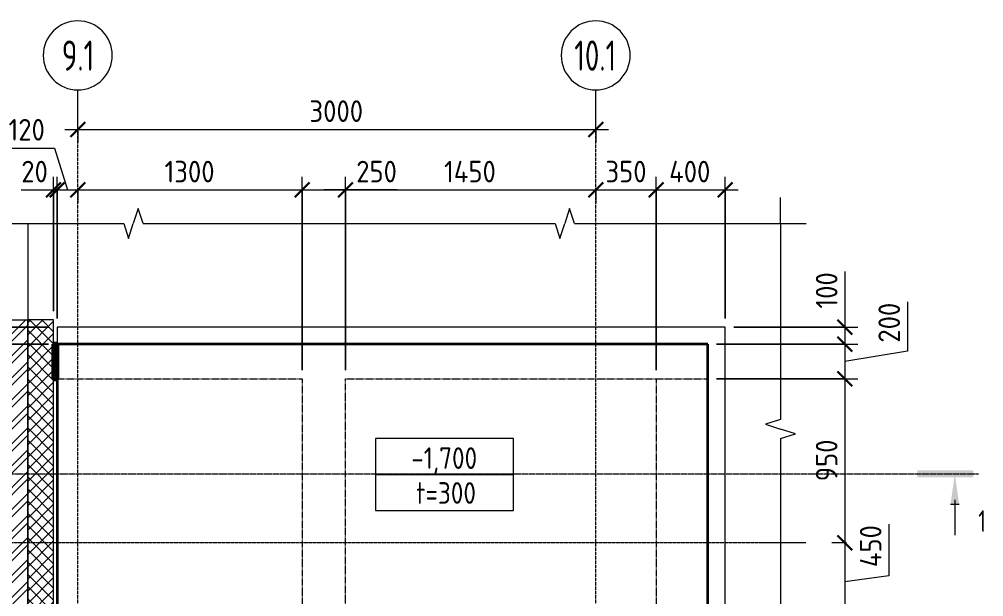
# Model space of a CAD drawing. Header units: millimetres. Extents: x 21225 to 69556, y -4162 to 36638.
# Drawn here: x 45258 to 50845, y 33083 to 36428 of the extents above; entities that cross this region are included whole.
import ezdxf

# ---------------------------------------------------------------- set-up
doc = ezdxf.new("R2010")
doc.units = ezdxf.units.MM
for name, pattern in [('01 Штриховая _4 мм_', [6, 3.5, -2.5]), ('02 Штрихпунктирная _20 мм_', [25, 20, -2.5, 0, -2.5]), ('04 Пунктир 10мм', [10, 0, -10])]:
    doc.linetypes.add(name, pattern=pattern)
for name, color, linetype, lineweight in [('AA_Dim', 7, 'Continuous', 9), ('AA_Dim-50', 7, 'Continuous', 9), ('AA_Linii', 7, 'Continuous', 9), ('AA_Oformlenie', 7, 'Continuous', 9), ('AA_Razrez', 7, 'Continuous', 9), ('AA_Vinoska', 7, 'Continuous', 9), ('AF_Perekritie', 7, 'Continuous', 20), ('AF_Perekritie_Опалубка', 253, 'Continuous', 20), ('AF_Stena', 7, 'Continuous', 60), ('AF_Stena_Гидроизоляция', 253, 'Continuous', 20), ('AF_Stena_Опалубка', 253, 'Continuous', 20), ('KR_Fundament', 7, 'Continuous', 20), ('Оси', 7, 'Continuous', 9)]:
    doc.layers.add(name, color=color, linetype=linetype, lineweight=lineweight)
doc.styles.add('ISOCPEUR', font='isocpeur.ttf', dxfattribs={"width": 0.7, "height": 175})
doc.styles.add('ISOCPEUR_1', font='isocpeur.ttf', dxfattribs={"width": 0.9, "height": 125})
doc.styles.add('ISOCPEUR_2', font='isocpeur.ttf', dxfattribs={"width": 0.85, "height": 125})
doc.styles.add('ISOCPEUR_3', font='isocpeur.ttf', dxfattribs={"width": 0.7, "height": 125})
doc.dimstyles.new('00_Точн_3_знака__прозр_', dxfattribs={"dimscale": 304.8, "dimtxt": 124.497647, "dimasz": 0.278871, "dimexe": 0.246063, "dimexo": 0.164042, "dimgap": 0.016404, "dimtad": 1, "dimdec": 3, "dimrnd": 0.001, "dimdsep": 46, "dimtxsty": 'ISOCPEUR_1', "dimblk1": 'OBLIQUE', "dimblk2": 'OBLIQUE', "dimsah": 1, "dimcen": 0.09, "dimdle": 0.246063, "dimazin": 0, "dimtfac": 1, "dimtdec": 4, "dimtix": 1, "dimtmove": 0, "dimatfit": 3, "dimfxl": 1, "dimtvp": 1, "dimtolj": 1, "dimtzin": 0, "dimlwd": 18, "dimlwe": 18, "dimarcsym": 2})
doc.dimstyles.new('00_Точн_3_знака__прозр__1', dxfattribs={"dimscale": 304.8, "dimtxt": 124.497647, "dimasz": 0.278871, "dimexe": 0.246063, "dimexo": 0.164042, "dimgap": 0.016404, "dimtad": 1, "dimdec": 3, "dimrnd": 0.001, "dimdsep": 46, "dimtxsty": 'ISOCPEUR_1', "dimblk1": 'OBLIQUE', "dimblk2": 'OBLIQUE', "dimsah": 1, "dimcen": 0.09, "dimdle": 0.246063, "dimazin": 0, "dimtfac": 1, "dimtdec": 4, "dimtix": 1, "dimtmove": 1, "dimatfit": 3, "dimfxl": 1, "dimtvp": 1, "dimtolj": 1, "dimtzin": 0, "dimlwd": 18, "dimlwe": 18, "dimarcsym": 2})
pattern_1 = [(45, (21596.91, 0), (-35.35534, 35.35534), []), (135, (21596.91, 0), (-35.35534, -35.35534), [])]

# ---------------------------------------------------------------- blocks, each defined once
blk = doc.blocks.new('Перекрытия 2 - Перекрытия 1-3673030-Схема расположения  фундаментной плиты на отм_ -1_700 в_о А_1-Б_1_5-7')
at = {"layer": 'AF_Perekritie', "linetype": '01 Штриховая _4 мм_', "lineweight": 9}
for p, q in [((27650.1, 34545), (23880.1, 34545)), ((23880.1, 34545), (23880.1, 34345)), ((27650.1, 34345), (27650.1, 34545)), ((23880.1, 34345), (25300.1, 34345)), ((25550.1, 34345), (27350.1, 34345)), ((27350.1, 34345), (27650.1, 34345))]:
    blk.add_line(p, q, dxfattribs=at)
blk = doc.blocks.new('011_Прямоугольник обрыва _ЭлУзла_ - 011_Прямоугольник обрыва _ЭлУзла_-3716864-Схема расположения  фундаментной плиты на отм_ -1_700 в_о А_1-Б_1_5-7')
at = {"layer": 'AA_Oformlenie'}
for p, q in [((0, -1135.2), (0, 0)), ((0, 0), (1194.4, 0)), ((1305.7, 0), (3693.3, 0)), ((3804.6, 0), (4997.7, 0)), ((4997.7, 0), (4997.7, -1135.2)), ((0, -3518.2), (0, -1246.5)), ((4997.7, -1246.5), (4997.7, -3518.2)), ((0, -4766.1), (0, -3629.5)), ((4997.7, -3629.5), (4997.7, -4766.1)), ((1194.4, -4766.1), (0, -4766.1)), ((3693.3, -4766.1), (1305.7, -4766.1)), ((4997.7, -4766.1), (3804.6, -4766.1))]:
    blk.add_line(p, q, dxfattribs=at)
blk = doc.blocks.new('Ось сетки - d_4мм-2765513-Схема расположения  фундаментной плиты на отм_ -1_700 в_о А_1-Б_1_5-7')
at = {"layer": 'Оси'}
for start, end in [(360, 180), (360, 180), (180, 360), (180, 360)]:
    blk.add_arc((0, 0), 4, start, end, dxfattribs=at)
blk = doc.blocks.new('Разрез - Номер узла_ сзади-394133-Схема расположения  фундаментной плиты на отм_ -1_700 в_о А_1-Б_1_5-7')
at = {"layer": 'AA_Razrez'}
for points in [[(7.33, 0.4), (7.33, -0.39), (0.87, -0.39), (0.87, 0.4)], [(3.5, -3.53), (2.5, -3.53), (3, 0)]]:
    blk.add_hatch(color=256, dxfattribs=at).paths.add_polyline_path(points)
for p, q in [((3, -3), (3, -7.1)), ((2.5, -3.53), (3.5, -3.53))]:
    blk.add_line(p, q, dxfattribs=at)
blk = doc.blocks.new('DIMBLOCK52-Схема расположения  фундаментной плиты на отм_ -1_700 в_о А_1-Б_1_5-7')
at = {"layer": 'AA_Dim-50', "lineweight": 18}
for p, q in [((45457, 34736.5), (45457, 35514.6)), ((45477, 34695), (45477, 35514.6)), ((45269.7, 35439.6), (45477.7, 35439.6)), ((45382, 35439.6), (45477, 35439.6)), ((45457, 35439.6), (45457, 34736.5)), ((45477.7, 35439.6), (45467, 35439.6)), ((45477, 35439.6), (45477, 34695))]:
    blk.add_line(p, q, dxfattribs=at)
at = {"layer": 'AA_Dim-50', "lineweight": 30}
for p, q in [((45457, 35439.6), (45499.5, 35482.1)), ((45477, 35439.6), (45519.5, 35482.1)), ((45457, 35439.6), (45414.5, 35397.1)), ((45477, 35439.6), (45434.5, 35397.1))]:
    blk.add_line(p, q, dxfattribs=at)
at = {"layer": 'AA_Dim-50', "color": 0, "lineweight": 18, "insert": (45269.7, 35607.9), "char_height": 125, "width": 189.619, "attachment_point": 1, "line_spacing_factor": 1.149209, "style": 'ISOCPEUR_1'}
blk.add_mtext('20', dxfattribs=at)
blk = doc.blocks.new('_Oblique')
at = {"color": 0, "linetype": 'ByBlock', "lineweight": -2}
blk.add_line((-0.5, -0.5), (0.5, 0.5), dxfattribs=at)
blk = doc.blocks.new('DIMBLOCK53-Схема расположения  фундаментной плиты на отм_ -1_700 в_о А_1-Б_1_5-7')
at = {"layer": 'AA_Dim-50', "lineweight": 18}
for p, q in [((45195.9, 35681.8), (45461.4, 35681.8)), ((45461.4, 35681.8), (45537, 35439.6)), ((45477, 34695), (45477, 35514.6)), ((45477, 35439.6), (45597, 35439.6)), ((45477, 35439.6), (45477, 34695)), ((45597, 35449.7), (45597, 35364.6)), ((45597, 35439.6), (45597, 35449.7))]:
    blk.add_line(p, q, dxfattribs=at)
at = {"layer": 'AA_Dim-50', "lineweight": 30}
for p, q in [((45477, 35439.6), (45519.5, 35482.1)), ((45597, 35439.6), (45639.5, 35482.1)), ((45477, 35439.6), (45434.5, 35397.1)), ((45597, 35439.6), (45554.5, 35397.1))]:
    blk.add_line(p, q, dxfattribs=at)
at = {"layer": 'AA_Dim-50', "color": 0, "lineweight": 18, "insert": (45195.9, 35850.1), "char_height": 125, "width": 258.572, "attachment_point": 1, "line_spacing_factor": 1.149209, "style": 'ISOCPEUR_1'}
blk.add_mtext('120', dxfattribs=at)
blk = doc.blocks.new('DIMBLOCK54-Схема расположения  фундаментной плиты на отм_ -1_700 в_о А_1-Б_1_5-7')
at = {"layer": 'AA_Dim-50', "lineweight": 30}
for p, q in [((45597, 35439.6), (45639.5, 35482.1)), ((46897, 35439.6), (46939.5, 35482.1)), ((45597, 35439.6), (45554.5, 35397.1)), ((46897, 35439.6), (46854.5, 35397.1))]:
    blk.add_line(p, q, dxfattribs=at)
at = {"layer": 'AA_Dim-50', "lineweight": 18}
for p, q in [((46897, 34395), (46897, 35514.6)), ((45597, 35449.7), (45597, 35364.6)), ((45597, 35439.6), (45597, 35449.7)), ((45597, 35439.6), (46897, 35439.6)), ((46897, 35439.6), (46897, 34395))]:
    blk.add_line(p, q, dxfattribs=at)
at = {"layer": 'AA_Dim-50', "color": 0, "lineweight": 18, "insert": (46099.7, 35607.9), "char_height": 125, "width": 353.382, "attachment_point": 1, "line_spacing_factor": 1.149209, "style": 'ISOCPEUR_1'}
blk.add_mtext('1300', dxfattribs=at)
blk = doc.blocks.new('DIMBLOCK55-Схема расположения  фундаментной плиты на отм_ -1_700 в_о А_1-Б_1_5-7')
at = {"layer": 'AA_Dim-50', "lineweight": 18}
for p, q in [((46897, 34395), (46897, 35514.6)), ((47147, 34395), (47147, 35514.6)), ((46897, 35439.6), (47147, 35439.6)), ((46897, 35439.6), (46897, 34395)), ((47159.7, 35439.6), (47022, 35439.6)), ((47147, 35439.6), (47147, 34395)), ((47446.7, 35439.6), (47159.7, 35439.6))]:
    blk.add_line(p, q, dxfattribs=at)
at = {"layer": 'AA_Dim-50', "lineweight": 30}
for p, q in [((46897, 35439.6), (46939.5, 35482.1)), ((47147, 35439.6), (47189.5, 35482.1)), ((46897, 35439.6), (46854.5, 35397.1)), ((47147, 35439.6), (47104.5, 35397.1))]:
    blk.add_line(p, q, dxfattribs=at)
at = {"layer": 'AA_Dim-50', "color": 0, "lineweight": 18, "insert": (47209.7, 35607.9), "char_height": 125, "width": 284.429, "attachment_point": 1, "line_spacing_factor": 1.149209, "style": 'ISOCPEUR_1'}
blk.add_mtext('250', dxfattribs=at)
blk = doc.blocks.new('DIMBLOCK56-Схема расположения  фундаментной плиты на отм_ -1_700 в_о А_1-Б_1_5-7')
at = {"layer": 'AA_Dim-50', "lineweight": 18}
for p, q in [((47147, 34395), (47147, 35514.6)), ((47147, 35439.6), (48597, 35439.6)), ((47147, 35439.6), (47147, 34395)), ((48597, 35449.7), (48597, 35364.6)), ((48597, 35439.6), (48597, 35449.7))]:
    blk.add_line(p, q, dxfattribs=at)
at = {"layer": 'AA_Dim-50', "lineweight": 30}
for p, q in [((47147, 35439.6), (47189.5, 35482.1)), ((48597, 35439.6), (48639.5, 35482.1)), ((47147, 35439.6), (47104.5, 35397.1)), ((48597, 35439.6), (48554.5, 35397.1))]:
    blk.add_line(p, q, dxfattribs=at)
at = {"layer": 'AA_Dim-50', "color": 0, "lineweight": 18, "insert": (47718.7, 35607.9), "char_height": 125, "width": 367.747, "attachment_point": 1, "line_spacing_factor": 1.149209, "style": 'ISOCPEUR_1'}
blk.add_mtext('1450', dxfattribs=at)
blk = doc.blocks.new('DIMBLOCK57-Схема расположения  фундаментной плиты на отм_ -1_700 в_о А_1-Б_1_5-7')
at = {"layer": 'AA_Dim-50', "lineweight": 30}
for p, q in [((48597, 35439.6), (48639.5, 35482.1)), ((48947, 35439.6), (48989.5, 35482.1)), ((48597, 35439.6), (48554.5, 35397.1)), ((48947, 35439.6), (48904.5, 35397.1))]:
    blk.add_line(p, q, dxfattribs=at)
at = {"layer": 'AA_Dim-50', "lineweight": 18}
for p, q in [((48947, 34395), (48947, 35514.6)), ((48597, 35449.7), (48597, 35364.6)), ((48597, 35439.6), (48597, 35449.7)), ((48597, 35439.6), (48947, 35439.6)), ((48947, 35439.6), (48947, 34395))]:
    blk.add_line(p, q, dxfattribs=at)
at = {"layer": 'AA_Dim-50', "color": 0, "lineweight": 18, "insert": (48653.5, 35607.9), "char_height": 125, "width": 284.429, "attachment_point": 1, "line_spacing_factor": 1.149209, "style": 'ISOCPEUR_1'}
blk.add_mtext('350', dxfattribs=at)
blk = doc.blocks.new('DIMBLOCK58-Схема расположения  фундаментной плиты на отм_ -1_700 в_о А_1-Б_1_5-7')
at = {"layer": 'AA_Dim-50', "lineweight": 18}
for p, q in [((48947, 34395), (48947, 35514.6)), ((49347, 34695), (49347, 35514.6)), ((48947, 35439.6), (49422, 35439.6)), ((48947, 35439.6), (48947, 34395)), ((49347, 35439.6), (49347, 34695))]:
    blk.add_line(p, q, dxfattribs=at)
at = {"layer": 'AA_Dim-50', "lineweight": 30}
for p, q in [((48947, 35439.6), (48989.5, 35482.1)), ((49347, 35439.6), (49389.5, 35482.1)), ((48947, 35439.6), (48904.5, 35397.1)), ((49347, 35439.6), (49304.5, 35397.1))]:
    blk.add_line(p, q, dxfattribs=at)
at = {"layer": 'AA_Dim-50', "color": 0, "lineweight": 18, "insert": (49022.5, 35607.9), "char_height": 125, "width": 298.794, "attachment_point": 1, "line_spacing_factor": 1.149209, "style": 'ISOCPEUR_1'}
blk.add_mtext('400', dxfattribs=at)
blk = doc.blocks.new('DIMBLOCK59-Схема расположения  фундаментной плиты на отм_ -1_700 в_о А_1-Б_1_5-7')
at = {"layer": 'AA_Dim-50', "lineweight": 30}
for p, q in [((45597, 35789.6), (45639.5, 35832.1)), ((48597, 35789.6), (48639.5, 35832.1)), ((45597, 35789.6), (45554.5, 35747.1)), ((48597, 35789.6), (48554.5, 35747.1))]:
    blk.add_line(p, q, dxfattribs=at)
at = {"layer": 'AA_Dim-50', "lineweight": 18}
for p, q in [((45522, 35789.6), (48672, 35789.6)), ((45597, 35799.7), (45597, 35714.6)), ((45597, 35789.6), (45597, 35799.7)), ((48597, 35799.7), (48597, 35714.6)), ((48597, 35789.6), (48597, 35799.7))]:
    blk.add_line(p, q, dxfattribs=at)
at = {"layer": 'AA_Dim-50', "color": 0, "lineweight": 18, "insert": (46939, 35957.9), "char_height": 125, "width": 379.239, "attachment_point": 1, "line_spacing_factor": 1.149209, "style": 'ISOCPEUR_1'}
blk.add_mtext('3000', dxfattribs=at)
blk = doc.blocks.new('042_М_ФундПлиты_ТолщинаОтметка - 042_М_ФундПлиты_ТолщинаОтметка-647274-Схема расположения  фундаментной плиты на отм_ -1_700 в_о А_1-Б_1_5-7')
at = {"layer": 'AA_Vinoska'}
for p, q in [((8, 4.17), (-8, 4.17)), ((-8, 4.17), (-8, 0)), ((8, 0), (8, 4.17)), ((8, 0), (-8, 0)), ((-8, 0), (-8, -4.17)), ((-8, 0), (8, 0)), ((8, -4.17), (8, 0)), ((-8, -4.17), (8, -4.17))]:
    blk.add_line(p, q, dxfattribs=at)
blk = doc.blocks.new('DIMBLOCK61-Схема расположения  фундаментной плиты на отм_ -1_700 в_о А_1-Б_1_5-7')
at = {"layer": 'AA_Dim-50', "lineweight": 18}
for p, q in [((44422.2, 34972), (44422.2, 34706.5)), ((44422.2, 34720), (44422.2, 34545)), ((44422.2, 34706.5), (44422.2, 34595)), ((45427, 34645), (44347.2, 34645)), ((44422.2, 34645), (45427, 34645)), ((45427, 34545), (44347.2, 34545)), ((44422.2, 34545), (45427, 34545))]:
    blk.add_line(p, q, dxfattribs=at)
at = {"layer": 'AA_Dim-50', "lineweight": 30}
for p, q in [((44422.2, 34645), (44379.7, 34687.5)), ((44422.2, 34645), (44464.7, 34602.5)), ((44422.2, 34545), (44379.7, 34587.5)), ((44422.2, 34545), (44464.7, 34502.5))]:
    blk.add_line(p, q, dxfattribs=at)
at = {"layer": 'AA_Dim-50', "color": 0, "lineweight": 18, "insert": (44253.9, 34756.5), "char_height": 125, "width": 258.572, "attachment_point": 1, "rotation": 90, "line_spacing_factor": 1.149209, "style": 'ISOCPEUR_1'}
blk.add_mtext('100', dxfattribs=at)
blk = doc.blocks.new('DIMBLOCK62-Схема расположения  фундаментной плиты на отм_ -1_700 в_о А_1-Б_1_5-7')
at = {"layer": 'AA_Dim-50', "lineweight": 30}
for p, q in [((44422.2, 34545), (44379.7, 34587.5)), ((44422.2, 34545), (44464.7, 34502.5)), ((44422.2, 33395), (44379.7, 33437.5)), ((44422.2, 33395), (44464.7, 33352.5))]:
    blk.add_line(p, q, dxfattribs=at)
at = {"layer": 'AA_Dim-50', "lineweight": 18}
for p, q in [((45427, 34545), (44347.2, 34545)), ((44422.2, 34545), (44422.2, 33395)), ((44422.2, 34545), (45427, 34545)), ((44432.3, 33395), (44347.2, 33395)), ((44422.2, 33395), (44432.3, 33395))]:
    blk.add_line(p, q, dxfattribs=at)
at = {"layer": 'AA_Dim-50', "color": 0, "lineweight": 18, "insert": (44253.9, 33833.5), "char_height": 125, "width": 327.525, "attachment_point": 1, "rotation": 90, "line_spacing_factor": 1.149209, "style": 'ISOCPEUR_1'}
blk.add_mtext('1150', dxfattribs=at)
blk = doc.blocks.new('DIMBLOCK63-Схема расположения  фундаментной плиты на отм_ -1_700 в_о А_1-Б_1_5-7')
at = {"layer": 'AA_Dim-50', "lineweight": 30}
for p, q in [((44422.2, 33395), (44379.7, 33437.5)), ((44422.2, 33395), (44464.7, 33352.5)), ((44422.2, 31615), (44379.7, 31657.5)), ((44422.2, 31615), (44464.7, 31572.5))]:
    blk.add_line(p, q, dxfattribs=at)
at = {"layer": 'AA_Dim-50', "lineweight": 18}
for p, q in [((44432.3, 33395), (44347.2, 33395)), ((44422.2, 33395), (44422.2, 31615)), ((44422.2, 33395), (44432.3, 33395)), ((45427, 31615), (44347.2, 31615)), ((44422.2, 31615), (45427, 31615))]:
    blk.add_line(p, q, dxfattribs=at)
at = {"layer": 'AA_Dim-50', "color": 0, "lineweight": 18, "insert": (44253.9, 32357.8), "char_height": 125, "width": 353.382, "attachment_point": 1, "rotation": 90, "line_spacing_factor": 1.149209, "style": 'ISOCPEUR_1'}
blk.add_mtext('1780', dxfattribs=at)
blk = doc.blocks.new('DIMBLOCK66-Схема расположения  фундаментной плиты на отм_ -1_700 в_о А_1-Б_1_5-7')
at = {"layer": 'AA_Dim-50', "lineweight": 18}
for p, q in [((50040.7, 34967.2), (50040.7, 34701.8)), ((50040.7, 34720), (50040.7, 34545)), ((50040.7, 34701.8), (50040.7, 34595)), ((49397, 34645), (50115.7, 34645)), ((50040.7, 34645), (49397, 34645)), ((49297, 34545), (50115.7, 34545)), ((50040.7, 34545), (49297, 34545))]:
    blk.add_line(p, q, dxfattribs=at)
at = {"layer": 'AA_Dim-50', "lineweight": 30}
for p, q in [((50040.7, 34645), (49998.2, 34687.5)), ((50040.7, 34645), (50083.2, 34602.5)), ((50040.7, 34545), (49998.2, 34587.5)), ((50040.7, 34545), (50083.2, 34502.5))]:
    blk.add_line(p, q, dxfattribs=at)
at = {"layer": 'AA_Dim-50', "color": 0, "lineweight": 18, "insert": (49872.4, 34751.8), "char_height": 125, "width": 258.572, "attachment_point": 1, "rotation": 90, "line_spacing_factor": 1.149209, "style": 'ISOCPEUR_1'}
blk.add_mtext('100', dxfattribs=at)
blk = doc.blocks.new('DIMBLOCK67-Схема расположения  фундаментной плиты на отм_ -1_700 в_о А_1-Б_1_5-7')
at = {"layer": 'AA_Dim-50', "lineweight": 18}
for p, q in [((50403.2, 34791.7), (50403.2, 34504.7)), ((49297, 34545), (50115.7, 34545)), ((50040.7, 34545), (49297, 34545)), ((50040.7, 34545), (50040.7, 34345)), ((50403.2, 34504.7), (50040.7, 34445)), ((49297, 34345), (50115.7, 34345)), ((50040.7, 34345), (49297, 34345))]:
    blk.add_line(p, q, dxfattribs=at)
at = {"layer": 'AA_Dim-50', "lineweight": 30}
for p, q in [((50040.7, 34545), (49998.2, 34587.5)), ((50040.7, 34545), (50083.2, 34502.5)), ((50040.7, 34345), (49998.2, 34387.5)), ((50040.7, 34345), (50083.2, 34302.5))]:
    blk.add_line(p, q, dxfattribs=at)
at = {"layer": 'AA_Dim-50', "color": 0, "lineweight": 18, "insert": (50234.9, 34554.7), "char_height": 125, "width": 284.429, "attachment_point": 1, "rotation": 90, "line_spacing_factor": 1.149209, "style": 'ISOCPEUR_1'}
blk.add_mtext('200', dxfattribs=at)
blk = doc.blocks.new('DIMBLOCK68-Схема расположения  фундаментной плиты на отм_ -1_700 в_о А_1-Б_1_5-7')
at = {"layer": 'AA_Dim-50', "lineweight": 30}
for p, q in [((50040.7, 34345), (49998.2, 34387.5)), ((50040.7, 34345), (50083.2, 34302.5)), ((50040.7, 33395), (49998.2, 33437.5)), ((50040.7, 33395), (50083.2, 33352.5))]:
    blk.add_line(p, q, dxfattribs=at)
at = {"layer": 'AA_Dim-50', "lineweight": 18}
for p, q in [((49297, 34345), (50115.7, 34345)), ((50040.7, 34345), (49297, 34345)), ((50040.7, 34345), (50040.7, 33395)), ((50050.8, 33395), (49965.7, 33395)), ((50040.7, 33395), (50050.8, 33395))]:
    blk.add_line(p, q, dxfattribs=at)
at = {"layer": 'AA_Dim-50', "color": 0, "lineweight": 18, "insert": (49872.4, 33751.5), "char_height": 125, "width": 284.429, "attachment_point": 1, "rotation": 90, "line_spacing_factor": 1.149209, "style": 'ISOCPEUR_1'}
blk.add_mtext('950', dxfattribs=at)
blk = doc.blocks.new('DIMBLOCK69-Схема расположения  фундаментной плиты на отм_ -1_700 в_о А_1-Б_1_5-7')
at = {"layer": 'AA_Dim-50', "lineweight": 18}
for p, q in [((50295.7, 33503.1), (50295.7, 33204.1)), ((50050.8, 33395), (49965.7, 33395)), ((50040.7, 33395), (50040.7, 32945)), ((50040.7, 33395), (50050.8, 33395)), ((50295.7, 33204.1), (50040.7, 33170)), ((49297, 32945), (50115.7, 32945)), ((50040.7, 32945), (49297, 32945))]:
    blk.add_line(p, q, dxfattribs=at)
at = {"layer": 'AA_Dim-50', "lineweight": 30}
for p, q in [((50040.7, 33395), (49998.2, 33437.5)), ((50040.7, 33395), (50083.2, 33352.5)), ((50040.7, 32945), (49998.2, 32987.5)), ((50040.7, 32945), (50083.2, 32902.5))]:
    blk.add_line(p, q, dxfattribs=at)
at = {"layer": 'AA_Dim-50', "color": 0, "lineweight": 18, "insert": (50127.4, 33254.1), "char_height": 125, "width": 298.794, "attachment_point": 1, "rotation": 90, "line_spacing_factor": 1.149209, "style": 'ISOCPEUR_1'}
blk.add_mtext('450', dxfattribs=at)

msp = doc.modelspace()

# ---------------------------------------------------------------- hatches: boundary and pattern name
at = {"layer": 'AA_Oformlenie'}
h = msp.add_hatch(dxfattribs=at)
h.set_pattern_fill('FP_9', color=250, style=0, pattern_type=2)
h.set_pattern_definition([(45, (21596.91, 0), (-63.63961, 63.63961), []), (45, (21596.91, 42.42), (-63.63961, 63.63961), [])])
h.paths.add_polyline_path([(45191.9706, 30730.9303), (45191.9706, 31042.304), (49666.9701, 31042.304), (49666.9701, 31445), (45306.7878, 31445), (45306.7878, 34685.115), (45187.874, 34685.115), (45187.874, 34620.115), (44797.1623, 34620.115), (44797.1623, 30730.9303)])
h = msp.add_hatch(dxfattribs=at)
h.set_pattern_fill('FP_1', color=250, style=0, pattern_type=2)
h.set_pattern_definition(pattern_1)
h.paths.add_polyline_path([(49666.9701, 31445), (49666.9701, 31595), (45456.9708, 31595), (45456.9708, 34686.5402), (45306.7878, 34686.5402), (45306.7878, 31445), (48700.895, 31445)])
at = {"layer": 'AF_Stena', "lineweight": 9}
h = msp.add_hatch(dxfattribs=at)
h.set_pattern_fill('FP_1', color=256, style=0, pattern_type=2)
h.set_pattern_definition(pattern_1)
h.paths.add_polyline_path([(45476.9706, 34344.991), (45476.9706, 34545.5), (45456.9706, 34545.5), (45456.9708, 34344.991)])

# ---------------------------------------------------------------- linework, layer by layer
at = {"layer": 'AA_Linii'}
for p, q in [((45306.7878, 35244.991), (45306.7878, 31445)), ((45306.7878, 35244.991), (45306.7878, 31445)), ((45306.7878, 34685.115), (45187.874, 34685.115)), ((45456.9708, 34686.5402), (45306.7878, 34686.5402)), ((45306.7878, 34686.5402), (45306.7878, 31445)), ((45306.7878, 31445), (45306.7878, 34685.115)), ((45456.9708, 31595), (45456.9708, 34686.5402))]:
    msp.add_line(p, q, dxfattribs=at)
at = {"layer": 'AA_Razrez', "linetype": '04 Пунктир 10мм'}
msp.add_line((43033.4982, 33794.4872), (50827.4085, 33794.4872), dxfattribs=at)
at = {"layer": 'AA_Vinoska'}
for p, q in [((49666.9701, 35244.991), (49666.9701, 35394.991)), ((45946.8461, 35331.6412), (45918.6918, 35244.991)), ((45975.0005, 35244.991), (45946.8461, 35331.6412)), ((48445.6983, 35331.6412), (48417.544, 35244.991)), ((48473.8527, 35244.991), (48445.6983, 35331.6412)), ((45863.6918, 35244.991), (45891.1918, 35158.3885)), ((45891.1918, 35158.3885), (45918.6918, 35244.991)), ((48362.544, 35244.991), (48390.044, 35158.3885)), ((48390.044, 35158.3885), (48417.544, 35244.991)), ((49666.9701, 35244.991), (49816.9701, 35244.991)), ((49666.9701, 34109.7832), (49580.32, 34081.6288)), ((49580.32, 34081.6288), (49666.9701, 34053.4745)), ((49753.5726, 34025.9745), (49666.9701, 34053.4745)), ((49666.9701, 33998.4745), (49753.5726, 34025.9745))]:
    msp.add_line(p, q, dxfattribs=at)
at = {"layer": 'AF_Perekritie_Опалубка'}
for p, q in [((49346.9708, 34645), (45476.9708, 34645)), ((45476.9708, 34645), (45476.9708, 31615)), ((49346.9708, 32645), (49346.9708, 34645))]:
    msp.add_line(p, q, dxfattribs=at)
at = {"layer": 'AF_Stena', "linetype": '01 Штриховая _4 мм_', "lineweight": 9}
msp.add_line((48946.9708, 34344.991), (49246.9708, 34344.991), dxfattribs=at)
at = {"layer": 'AF_Stena_Гидроизоляция', "lineweight": 60}
for p, q in [((45456.9706, 34545.5), (45456.9706, 34344.991)), ((45476.9706, 34545.5), (45456.9708, 34545.5)), ((45476.9706, 34344.991), (45476.9706, 34545.5)), ((45456.9708, 34344.991), (45476.9706, 34344.991))]:
    msp.add_line(p, q, dxfattribs=at)
at = {"layer": 'AF_Stena_Гидроизоляция'}
for p, q in [((45456.9706, 31815), (45456.9706, 34344.991)), ((45456.9708, 34344.991), (45476.9706, 34344.991)), ((45476.9706, 34344.991), (45476.9706, 31815))]:
    msp.add_line(p, q, dxfattribs=at)
at = {"layer": 'AF_Stena_Опалубка', "linetype": '01 Штриховая _4 мм_', "lineweight": 9}
for p, q in [((46896.9708, 34344.991), (46896.9708, 32944.991)), ((47146.9708, 32944.991), (47146.9708, 34344.991)), ((48946.9708, 34344.991), (48946.9708, 32944.991)), ((49246.9708, 32944.991), (49246.9708, 34344.991))]:
    msp.add_line(p, q, dxfattribs=at)
at = {"layer": 'KR_Fundament', "lineweight": 35}
for p, q in [((49246.9708, 34545), (45476.9708, 34545)), ((45476.9708, 34545), (45476.9708, 31615)), ((49246.9708, 32745), (49246.9708, 34545))]:
    msp.add_line(p, q, dxfattribs=at)
at = {"layer": 'Оси'}
for p, q in [((45596.9706, 35768.6573), (45596.9706, 36018.6573)), ((48596.9706, 35768.6573), (48596.9706, 36018.6573)), ((49814.5519, 33395), (49564.5519, 33395))]:
    msp.add_line(p, q, dxfattribs=at)
at = {"layer": 'Оси', "linetype": '02 Штрихпунктирная _20 мм_'}
for p, q in [((45596.9706, 30813.8509), (45596.9706, 35768.6573)), ((48596.9706, 30813.8509), (48596.9706, 35768.6573)), ((49564.5519, 33395), (44067.3603, 33395))]:
    msp.add_line(p, q, dxfattribs=at)

# ---------------------------------------------------------------- block references
at = {"layer": 'AA_Oformlenie'}
msp.add_blockref('011_Прямоугольник обрыва _ЭлУзла_ - 011_Прямоугольник обрыва _ЭлУзла_-3716864-Схема расположения  фундаментной плиты на отм_ -1_700 в_о А_1-Б_1_5-7', (44669.2657, 35244.991), dxfattribs=at)
at = {"layer": 'AA_Razrez', "extrusion": (0, 0, -1), "xscale": 49.99999999999998, "yscale": 49.99999999999998, "zscale": 49.99999999999998}
msp.add_blockref('Разрез - Номер узла_ сзади-394133-Схема расположения  фундаментной плиты на отм_ -1_700 в_о А_1-Б_1_5-7', (-50827.4085, 33794.4872), dxfattribs=at)
at = {"layer": 'AA_Vinoska', "xscale": 49.99999999999998, "yscale": 49.99999999999998, "zscale": 49.99999999999998}
msp.add_blockref('042_М_ФундПлиты_ТолщинаОтметка - 042_М_ФундПлиты_ТолщинаОтметка-647274-Схема расположения  фундаментной плиты на отм_ -1_700 в_о А_1-Б_1_5-7', (47721.6929, 33791.4896), dxfattribs=at)
at = {"layer": 'AF_Perekritie_Опалубка', "linetype": '01 Штриховая _4 мм_', "lineweight": 9}
msp.add_blockref('Перекрытия 2 - Перекрытия 1-3673030-Схема расположения  фундаментной плиты на отм_ -1_700 в_о А_1-Б_1_5-7', (21596.909, 0), dxfattribs=at)
at = {"layer": 'Оси', "xscale": 49.99999999999998, "yscale": 49.99999999999998, "zscale": 49.99999999999998}
for p in [(45596.9706, 36218.6573), (48596.9706, 36218.6573)]:
    msp.add_blockref('Ось сетки - d_4мм-2765513-Схема расположения  фундаментной плиты на отм_ -1_700 в_о А_1-Б_1_5-7', p, dxfattribs=at)

# ---------------------------------------------------------------- texts
at = {"layer": 'AA_Razrez', "insert": (50813.3797, 33583.0828), "char_height": 125, "width": 53.312219, "attachment_point": 1, "style": 'ISOCPEUR_3'}
msp.add_mtext('\\fISOCPEUR|b0|i0|c204|p34|;\\W.7;1', dxfattribs=at)
at = {"layer": 'AA_Vinoska', "char_height": 125, "attachment_point": 1, "style": 'ISOCPEUR_2'}
for s, insert, width in [('-1,700', (47528.4761, 33948.1887), 477.004062), ('t=300', (47556.8511, 33746.345), 446.339516)]:
    msp.add_mtext(s, dxfattribs=dict(at, insert=insert, width=width))
at = {"layer": 'Оси', "char_height": 175, "attachment_point": 1, "style": 'ISOCPEUR'}
for s, insert, width in [('9.1', (45504.3302, 36304.8302), 224.4725), ('10.1', (48473.0052, 36304.8302), 300.231969)]:
    msp.add_mtext(s, dxfattribs=dict(at, insert=insert, width=width))

# ---------------------------------------------------------------- dimensions: what is measured, and where the dimension line sits
at = {"layer": 'AA_Dim', "lineweight": 18}
for base, p1, p2, override, picture, middle in [((48596.9706, 35789.6414), (45596.9706, 35849.7455), (48596.9706, 35849.7455), {"dimpost": '<>', "dimfxl": 3000}, 'DIMBLOCK59-Схема расположения  фундаментной плиты на отм_ -1_700 в_о А_1-Б_1_5-7', (47096.9706, 35857.1414)), ((46896.9708, 35439.6414), (45596.9706, 35499.7455), (46896.9708, 34344.991), {"dimpost": '<>', "dimfxl": 1738.809532}, 'DIMBLOCK54-Схема расположения  фундаментной плиты на отм_ -1_700 в_о А_1-Б_1_5-7', (46246.9707, 35507.1414)), ((48596.9706, 35439.6414), (47146.9708, 34344.991), (48596.9706, 35499.7455), {"dimpost": '<>', "dimfxl": 1853.633557}, 'DIMBLOCK56-Схема расположения  фундаментной плиты на отм_ -1_700 в_о А_1-Б_1_5-7', (47871.9707, 35507.1414)), ((48946.9708, 35439.6414), (48596.9706, 35499.7455), (48946.9708, 34344.991), {"dimpost": '<>', "dimfxl": 1206.630915}, 'DIMBLOCK57-Схема расположения  фундаментной плиты на отм_ -1_700 в_о А_1-Б_1_5-7', (48771.9707, 35507.1414)), ((49346.9708, 35439.6414), (48946.9708, 34344.991), (49346.9708, 34645), {"dimpost": '<>', "dimfxl": 500.0054}, 'DIMBLOCK58-Схема расположения  фундаментной плиты на отм_ -1_700 в_о А_1-Б_1_5-7', (49146.9708, 35507.1414))]:
    dim = msp.add_linear_dim(base=base, p1=p1, p2=p2, dimstyle='00_Точн_3_знака__прозр_', override=override, dxfattribs=at)
    dim.commit()
    dim.dimension.update_dxf_attribs({"geometry": picture, "text_midpoint": middle})
for base, p1, p2, override, picture, middle in [((45596.9706, 35439.6414), (45476.9708, 34645), (45596.9706, 35499.7455), {"dimpost": '<>', "dimfxl": 863.127949}, 'DIMBLOCK53-Схема расположения  фундаментной плиты на отм_ -1_700 в_о А_1-Б_1_5-7', (45325.2006, 35766.7863)), ((45476.9708, 35439.6414), (45456.9708, 34686.5402), (45476.9708, 34645), {"dimpost": '<>', "dimfxl": 46.104131}, 'DIMBLOCK52-Схема расположения  фундаментной плиты на отм_ -1_700 в_о А_1-Б_1_5-7', (45364.4614, 35524.6151)), ((47146.9708, 35439.6414), (46896.9708, 34344.991), (47146.9708, 34344.991), {"dimpost": '<>', "dimfxl": 250}, 'DIMBLOCK55-Схема расположения  фундаментной плиты на отм_ -1_700 в_о А_1-Б_1_5-7', (47351.9038, 35524.6151))]:
    dim = msp.add_linear_dim(base=base, p1=p1, p2=p2, dimstyle='00_Точн_3_знака__прозр__1', override=override, dxfattribs=at)
    dim.commit()
    dim.dimension.update_dxf_attribs({"geometry": picture, "text_midpoint": middle, "dimtype": 160})
for base, p1, p2, override, picture, middle in [((44422.1831, 34545), (45476.9708, 34645), (45476.9708, 34545), {"dimpost": '<>', "dimfxl": 100}, 'DIMBLOCK61-Схема расположения  фундаментной плиты на отм_ -1_700 в_о А_1-Б_1_5-7', (44337.2095, 34885.7908)), ((50040.7192, 34545), (49346.9708, 34645), (49246.9708, 34545), {"dimpost": '<>', "dimfxl": 141.421356}, 'DIMBLOCK66-Схема расположения  фундаментной плиты на отм_ -1_700 в_о А_1-Б_1_5-7', (49955.7456, 34881.0474)), ((50040.7192, 34345), (49246.9708, 34545), (49246.9708, 34345), {"dimpost": '<>', "dimfxl": 199.999995}, 'DIMBLOCK67-Схема расположения  фундаментной плиты на отм_ -1_700 в_о А_1-Б_1_5-7', (50318.2623, 34696.9198)), ((50040.7192, 32945), (50100.8233, 33395), (49246.9708, 32945), {"dimpost": '<>', "dimfxl": 965.175665}, 'DIMBLOCK69-Схема расположения  фундаментной плиты на отм_ -1_700 в_о А_1-Б_1_5-7', (50210.7456, 33403.5172))]:
    dim = msp.add_linear_dim(base=base, p1=p1, p2=p2, angle=90, dimstyle='00_Точн_3_знака__прозр__1', override=override, dxfattribs=at)
    dim.commit()
    dim.dimension.update_dxf_attribs({"geometry": picture, "text_midpoint": middle, "dimtype": 160, "text_rotation": 90})
for base, p1, p2, override, picture, middle in [((44422.1831, 33395), (45476.9708, 34545), (44482.2872, 33395), {"dimpost": '<>', "dimfxl": 1520.491856}, 'DIMBLOCK62-Схема расположения  фундаментной плиты на отм_ -1_700 в_о А_1-Б_1_5-7', (44354.6831, 33970)), ((50040.7192, 33395), (49246.9708, 34345), (50100.8233, 33395), {"dimpost": '<>', "dimfxl": 1277.326937}, 'DIMBLOCK68-Схема расположения  фундаментной плиты на отм_ -1_700 в_о А_1-Б_1_5-7', (49973.2192, 33870)), ((44422.1831, 31615), (44482.2872, 33395), (45476.9708, 31615), {"dimpost": '<>', "dimfxl": 2039.067313}, 'DIMBLOCK63-Схема расположения  фундаментной плиты на отм_ -1_700 в_о А_1-Б_1_5-7', (44354.6831, 32505))]:
    dim = msp.add_linear_dim(base=base, p1=p1, p2=p2, angle=90, dimstyle='00_Точн_3_знака__прозр_', override=override, dxfattribs=at)
    dim.commit()
    dim.dimension.update_dxf_attribs({"geometry": picture, "text_midpoint": middle})

doc.saveas('drawing.dxf')
